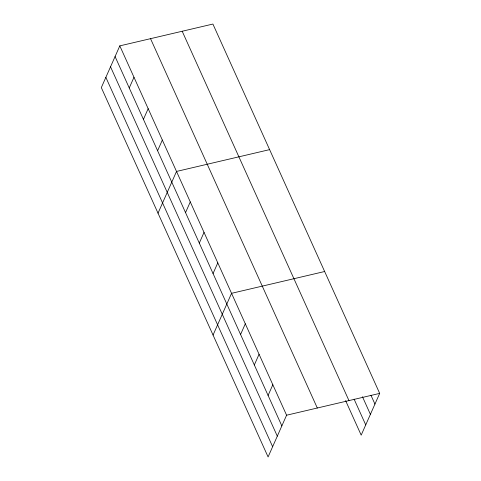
<?xml version="1.0" encoding="UTF-8"?>
<svg xmlns="http://www.w3.org/2000/svg" width="481" height="481" viewBox="0 0 481 481"><rect width="100%" height="100%" fill="white"/><g stroke="black" fill="none" stroke-linecap="round" stroke-linejoin="round"><path stroke-width="0.72" d="M119.811 45.869L101.317 87.608L268.091 456.95L286.586 415.211L119.811 45.869L212.909 24.05L379.683 393.392L361.189 435.131L345.592 400.601M129.251 87.957L133.989 77.261M143.428 119.354L148.166 108.658M157.6 150.745L162.344 140.049M158.021 213.185L176.515 171.446L269.613 149.627M185.534 212.608L190.278 201.918M199.296 243.079L204.034 232.383M213.053 273.551L217.791 262.854M213.053 335.065L231.553 293.326L324.645 271.512M240.572 334.493L245.31 323.797M254.329 364.965L259.067 354.269M268.085 395.436L272.829 384.74M286.586 415.211L379.683 393.392M370.965 395.286L374.946 404.088M362.452 396.729L370.4 414.333M354.106 399.158L365.728 424.891M182.191 31.247L348.959 400.595M150.535 38.666L317.31 408.014M115.073 56.566L281.848 425.907M110.534 66.805L277.309 436.153M105.856 77.363L272.631 446.705"/></g></svg>
